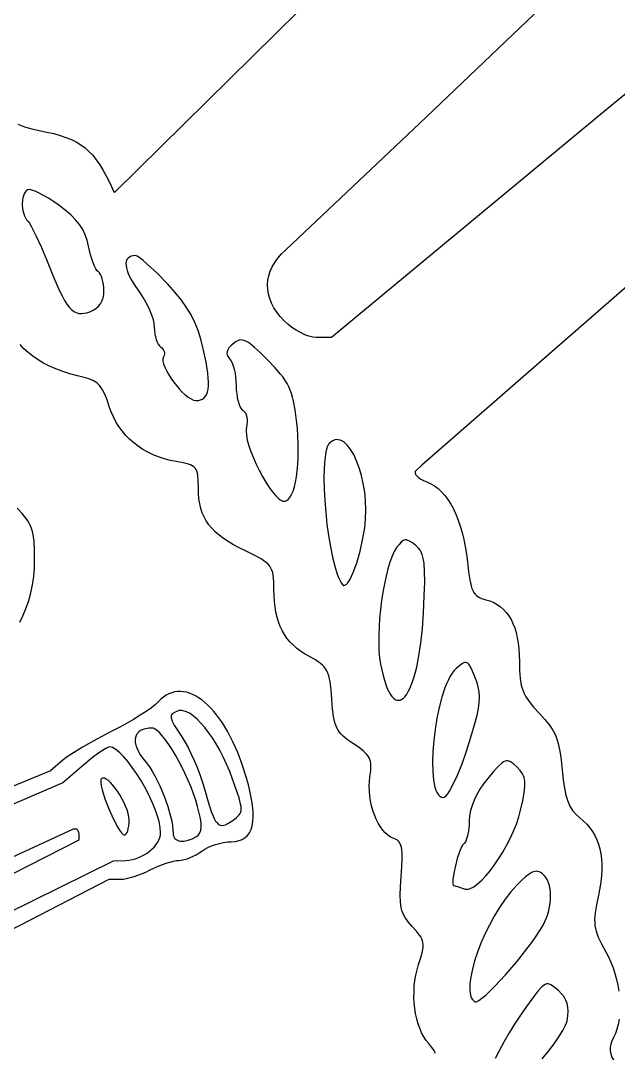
# Model space of a CAD drawing. Header units: millimetres. Extents: x 0.12 to 5.91, y 0.11 to 5.91.
# Drawn here: x 3.785 to 4.705, y 3.093 to 4.682 of the extents above; entities that cross this region are included whole.
import ezdxf

# ---------------------------------------------------------------- set-up
doc = ezdxf.new("R2010")
doc.units = ezdxf.units.MM
doc.header["$MEASUREMENT"] = 0

msp = doc.modelspace()

# ---------------------------------------------------------------- linework, layer by layer
at = {"flags": 128}
for points in [[(3.780209, 4.523103), (3.79092, 4.518996), (3.801887, 4.515687), (3.813122, 4.513169), (3.824908, 4.510818), (3.835686, 4.508323), (3.845542, 4.505616), (3.854559, 4.502627), (3.862821, 4.49929), (3.870413, 4.495534), (3.877419, 4.491294), (3.883923, 4.486498), (3.890009, 4.481081), (3.895761, 4.474973), (3.901264, 4.468106), (3.906602, 4.460412), (3.911858, 4.451823), (3.917117, 4.44227), (3.922464, 4.431684), (3.927982, 4.419999), (3.929082, 4.417604), (4.67397, 5.151898)], [(5.143586, 4.919221), (4.68622, 4.545135), (4.263332, 4.194582), (4.239738, 4.194582), (4.234477, 4.195104), (4.22856, 4.196599), (4.22219, 4.198963), (4.215567, 4.20209), (4.208894, 4.205876), (4.202372, 4.210216), (4.196202, 4.215006), (4.190587, 4.22014), (4.184443, 4.226777), (4.17914, 4.233543), (4.174679, 4.240418), (4.171058, 4.247378), (4.168276, 4.254401), (4.166334, 4.261464), (4.165231, 4.268546), (4.164966, 4.275624), (4.165539, 4.282676), (4.16695, 4.28968), (4.169197, 4.296613), (4.172281, 4.303453), (4.176201, 4.310177), (4.180956, 4.316764), (4.186546, 4.323191), (4.192971, 4.329435), (4.398785, 4.524182), (4.673784, 4.786318)], [(5.170994, 4.667632), (4.402535, 3.998204), (4.393686, 3.990118), (4.392349, 3.988256), (4.392094, 3.986175), (4.392866, 3.983932), (4.394609, 3.981589), (4.397268, 3.979204), (4.400787, 3.976838), (4.405112, 3.974548), (4.410186, 3.972395), (4.416217, 3.969678), (4.422005, 3.966215), (4.427542, 3.962023), (4.432818, 3.95712), (4.437824, 3.951523), (4.442553, 3.94525), (4.446994, 3.938318), (4.451139, 3.930746), (4.45498, 3.92255), (4.458506, 3.913748), (4.46171, 3.904357), (4.464583, 3.894396), (4.467115, 3.883881), (4.469297, 3.87283), (4.471122, 3.861261), (4.472579, 3.849191), (4.474323, 3.833992), (4.476203, 3.82184), (4.478411, 3.812343), (4.479698, 3.808469), (4.481139, 3.805112), (4.482757, 3.802223), (4.484577, 3.799754), (4.486623, 3.797655), (4.488918, 3.795878), (4.491487, 3.794374), (4.494354, 3.793094), (4.501075, 3.79101), (4.507306, 3.789122), (4.513141, 3.786688), (4.51858, 3.783709), (4.523621, 3.780186), (4.528263, 3.776121), (4.532507, 3.771515), (4.53635, 3.76637), (4.539792, 3.760688), (4.542832, 3.754469), (4.54547, 3.747717), (4.547704, 3.740431), (4.549534, 3.732614), (4.550959, 3.724268), (4.551977, 3.715393), (4.552589, 3.705991), (4.552793, 3.696065), (4.553041, 3.681943), (4.553917, 3.670037), (4.555619, 3.659827), (4.556842, 3.655197), (4.558346, 3.650797), (4.560156, 3.646563), (4.562297, 3.64243), (4.56767, 3.634208), (4.574663, 3.625615), (4.583476, 3.616133), (4.592115, 3.606757), (4.599151, 3.597919), (4.602129, 3.593549), (4.604781, 3.589129), (4.60713, 3.584599), (4.609203, 3.579897), (4.611023, 3.574962), (4.612616, 3.569733), (4.615218, 3.558145), (4.617207, 3.544643), (4.618781, 3.528738), (4.62025, 3.513829), (4.622055, 3.501102), (4.62429, 3.490294), (4.627053, 3.48114), (4.630438, 3.473376), (4.634543, 3.466737), (4.639463, 3.46096), (4.645294, 3.455779), (4.651136, 3.450832), (4.656428, 3.445607), (4.661175, 3.440092), (4.665379, 3.434274), (4.669042, 3.428144), (4.672168, 3.421688), (4.67476, 3.414895), (4.67682, 3.407753), (4.678351, 3.400251), (4.679356, 3.392376), (4.679838, 3.384118), (4.6798, 3.375464), (4.679245, 3.366402), (4.678175, 3.356921), (4.676594, 3.347009), (4.674505, 3.336655), (4.671389, 3.321771), (4.669378, 3.309476), (4.668564, 3.299043), (4.668635, 3.294299), (4.66904, 3.289747), (4.669791, 3.285299), (4.6709, 3.280862), (4.674238, 3.271661), (4.679146, 3.261418), (4.685718, 3.249408), (4.689905, 3.241437), (4.693659, 3.233121), (4.696975, 3.224525), (4.699847, 3.215715), (4.702268, 3.206756), (4.704234, 3.197716), (4.705738, 3.188658)], [(3.912983, 4.266404), (3.912808, 4.271328), (3.912305, 4.276132), (3.91151, 4.280695), (3.910458, 4.284897), (3.909185, 4.288618), (3.907725, 4.291737), (3.906114, 4.294135), (3.904388, 4.295691), (3.90253, 4.297459), (3.900542, 4.300463), (3.898487, 4.30454), (3.896425, 4.309529), (3.892531, 4.321587), (3.890821, 4.328332), (3.889352, 4.335338), (3.88721, 4.344406), (3.884253, 4.352839), (3.880374, 4.360782), (3.875467, 4.368382), (3.869425, 4.375786), (3.86214, 4.383139), (3.853507, 4.390589), (3.843418, 4.39828), (3.835312, 4.40392), (3.827415, 4.408974), (3.819923, 4.413348), (3.813035, 4.416944), (3.806946, 4.419668), (3.801853, 4.421424), (3.797953, 4.422115), (3.796512, 4.422031), (3.795443, 4.421645), (3.793481, 4.420093), (3.791789, 4.418068), (3.790364, 4.415629), (3.789207, 4.412835), (3.788317, 4.409748), (3.787694, 4.406426), (3.787242, 4.399317), (3.787849, 4.391986), (3.789507, 4.384911), (3.790729, 4.381618), (3.792213, 4.378569), (3.793957, 4.375823), (3.79596, 4.373439), (3.798186, 4.370523), (3.80107, 4.365742), (3.808329, 4.351593), (3.81677, 4.333008), (3.825427, 4.312002), (3.835671, 4.2866), (3.8445, 4.266669), (3.848515, 4.258601), (3.852333, 4.251717), (3.856006, 4.245953), (3.859587, 4.241249), (3.863127, 4.237543), (3.86668, 4.234773), (3.870296, 4.232877), (3.87403, 4.231794), (3.877931, 4.231463), (3.882054, 4.23182), (3.88645, 4.232806), (3.891171, 4.234357), (3.89629, 4.236625), (3.900724, 4.239387), (3.904473, 4.242644), (3.907539, 4.246398), (3.909922, 4.25065), (3.911623, 4.2554), (3.912643, 4.260651), (3.912983, 4.266404)], [(4.065895, 4.177088), (4.062172, 4.191831), (4.057932, 4.205256), (4.052999, 4.217683), (4.047198, 4.229433), (4.040353, 4.240828), (4.032288, 4.25219), (4.022829, 4.263838), (4.011799, 4.276095), (3.994923, 4.293378), (3.979812, 4.307531), (3.973435, 4.312977), (3.968118, 4.317094), (3.964069, 4.319697), (3.961492, 4.320606), (3.957847, 4.320343), (3.954728, 4.319568), (3.952135, 4.318304), (3.950066, 4.316573), (3.948519, 4.314398), (3.947492, 4.3118), (3.946983, 4.308803), (3.946992, 4.305428), (3.947516, 4.301698), (3.948553, 4.297635), (3.950102, 4.293261), (3.952162, 4.288599), (3.95473, 4.283672), (3.957805, 4.2785), (3.961386, 4.273108), (3.965469, 4.267516), (3.970505, 4.260418), (3.975202, 4.252838), (3.979459, 4.245008), (3.983173, 4.237165), (3.98624, 4.229542), (3.988558, 4.222375), (3.990024, 4.215897), (3.990536, 4.210343), (3.990737, 4.205335), (3.991313, 4.200423), (3.992224, 4.195731), (3.99343, 4.191385), (3.994889, 4.187508), (3.996563, 4.184226), (3.998409, 4.181663), (4.000388, 4.179944), (4.002252, 4.178535), (4.00377, 4.176862), (4.004924, 4.174987), (4.005696, 4.172973), (4.006069, 4.170881), (4.006026, 4.168774), (4.005549, 4.166715), (4.004622, 4.164764), (4.004026, 4.163455), (4.0037, 4.16192), (4.003806, 4.158237), (4.004834, 4.153858), (4.006681, 4.148924), (4.00924, 4.143574), (4.012408, 4.137951), (4.016079, 4.132194), (4.02015, 4.126445), (4.024515, 4.120845), (4.029069, 4.115534), (4.033708, 4.110654), (4.038328, 4.106345), (4.042822, 4.102749), (4.047088, 4.100005), (4.051019, 4.098256), (4.054512, 4.097642), (4.058405, 4.097883), (4.061855, 4.098624), (4.064867, 4.099895), (4.067444, 4.101721), (4.06959, 4.104131), (4.071309, 4.107153), (4.072605, 4.110813), (4.073482, 4.115141), (4.073944, 4.120163), (4.073996, 4.125907), (4.07364, 4.132401), (4.072881, 4.139673), (4.07017, 4.156659), (4.065895, 4.177088)], [(4.423648, 3.092582), (4.422757, 3.094922), (4.421517, 3.097272), (4.417987, 3.102231), (4.413056, 3.10793), (4.409013, 3.112937), (4.405344, 3.118576), (4.402057, 3.124786), (4.399159, 3.131505), (4.396659, 3.138673), (4.394563, 3.146229), (4.39288, 3.154112), (4.391618, 3.162261), (4.390784, 3.170614), (4.390386, 3.179112), (4.390431, 3.187693), (4.390928, 3.196296), (4.391884, 3.20486), (4.393307, 3.213324), (4.395205, 3.221628), (4.397585, 3.229709), (4.401044, 3.240694), (4.403331, 3.249638), (4.404362, 3.257042), (4.40438, 3.260322), (4.404053, 3.263405), (4.40337, 3.266352), (4.402321, 3.269227), (4.400895, 3.272091), (4.399082, 3.275007), (4.394253, 3.281247), (4.387749, 3.288445), (4.38156, 3.295499), (4.37675, 3.302272), (4.374828, 3.30571), (4.373208, 3.309266), (4.371878, 3.313002), (4.370822, 3.316982), (4.369478, 3.325924), (4.369063, 3.336593), (4.369467, 3.349493), (4.370575, 3.365125), (4.371684, 3.380313), (4.372182, 3.392578), (4.371996, 3.402264), (4.371057, 3.409716), (4.370281, 3.412713), (4.36929, 3.41528), (4.368075, 3.417461), (4.366626, 3.4193), (4.364935, 3.420839), (4.362992, 3.422122), (4.358317, 3.42409), (4.354058, 3.42594), (4.349931, 3.428697), (4.345965, 3.432283), (4.342189, 3.43662), (4.338634, 3.441629), (4.33533, 3.447231), (4.332305, 3.453347), (4.329591, 3.4599), (4.327216, 3.46681), (4.32521, 3.473998), (4.323603, 3.481387), (4.322424, 3.488897), (4.321704, 3.49645), (4.321473, 3.503967), (4.321759, 3.51137), (4.322592, 3.518579), (4.323799, 3.52784), (4.324104, 3.53557), (4.323864, 3.53897), (4.323332, 3.54212), (4.322487, 3.545062), (4.321307, 3.547841), (4.31977, 3.5505), (4.317855, 3.553084), (4.312799, 3.5582), (4.305964, 3.56354), (4.297176, 3.569456), (4.288243, 3.575539), (4.281157, 3.581334), (4.278232, 3.584277), (4.275678, 3.587335), (4.273466, 3.590567), (4.271565, 3.594037), (4.269946, 3.597807), (4.268577, 3.601937), (4.266474, 3.611529), (4.265013, 3.623308), (4.263956, 3.637769), (4.2629, 3.652636), (4.261476, 3.664512), (4.260535, 3.669502), (4.259392, 3.673952), (4.258009, 3.677931), (4.256351, 3.681509), (4.254381, 3.684754), (4.252061, 3.687736), (4.249354, 3.690524), (4.246225, 3.693187), (4.238551, 3.698415), (4.228743, 3.703975), (4.221838, 3.70795), (4.215448, 3.712169), (4.209565, 3.71665), (4.204178, 3.721412), (4.199278, 3.726474), (4.194854, 3.731854), (4.190898, 3.73757), (4.1874, 3.743642), (4.18435, 3.750087), (4.181738, 3.756925), (4.179554, 3.764173), (4.177789, 3.77185), (4.176433, 3.779976), (4.175477, 3.788568), (4.17491, 3.797645), (4.174724, 3.807225), (4.174526, 3.819268), (4.173654, 3.828851), (4.172834, 3.832895), (4.171689, 3.836535), (4.170165, 3.839841), (4.168212, 3.842882), (4.165775, 3.84573), (4.162803, 3.848454), (4.159244, 3.851125), (4.155045, 3.853814), (4.144519, 3.859521), (4.130805, 3.86614), (4.121159, 3.870868), (4.112305, 3.875626), (4.10422, 3.880444), (4.096879, 3.885354), (4.090261, 3.890387), (4.08434, 3.895575), (4.079095, 3.900948), (4.074501, 3.906538), (4.070535, 3.912376), (4.067173, 3.918494), (4.064393, 3.924922), (4.062171, 3.931691), (4.060484, 3.938834), (4.059307, 3.946381), (4.058619, 3.954364), (4.058394, 3.962813), (4.058232, 3.973806), (4.057532, 3.982359), (4.056883, 3.985839), (4.05598, 3.988851), (4.054786, 3.991443), (4.05326, 3.993662), (4.051363, 3.995555), (4.049055, 3.997171), (4.046297, 3.998556), (4.04305, 3.999758), (4.034928, 4.001803), (4.024373, 4.003685), (4.015051, 4.0055), (4.006011, 4.007866), (3.997275, 4.010764), (3.988865, 4.014176), (3.980802, 4.018084), (3.973109, 4.022471), (3.965807, 4.027317), (3.958919, 4.032605), (3.952466, 4.038317), (3.94647, 4.044435), (3.940953, 4.05094), (3.935937, 4.057815), (3.931444, 4.065042), (3.927496, 4.072602), (3.924114, 4.080478), (3.921321, 4.088651), (3.91802, 4.098736), (3.914586, 4.10723), (3.910905, 4.114272), (3.90686, 4.120002), (3.902335, 4.124558), (3.897215, 4.12808), (3.891383, 4.130706), (3.884725, 4.132576), (3.872387, 4.135486), (3.860681, 4.138747), (3.849606, 4.142357), (3.839164, 4.146317), (3.829354, 4.150626), (3.820177, 4.155284), (3.811633, 4.160291), (3.803722, 4.165647), (3.796444, 4.171351), (3.7898, 4.177403), (3.783789, 4.183804)], [(4.209596, 4.066974), (4.207458, 4.083051), (4.204924, 4.096651), (4.203418, 4.10271), (4.201706, 4.108375), (4.199751, 4.113721), (4.197518, 4.118825), (4.19497, 4.12376), (4.192073, 4.128602), (4.18879, 4.133426), (4.185085, 4.138308), (4.176268, 4.148544), (4.165334, 4.159913), (4.154198, 4.170878), (4.145074, 4.17926), (4.137593, 4.185233), (4.134353, 4.187371), (4.131385, 4.188971), (4.128643, 4.190056), (4.126081, 4.190647), (4.123653, 4.190766), (4.121312, 4.190435), (4.119013, 4.189676), (4.116708, 4.18851), (4.111899, 4.185044), (4.10828, 4.181772), (4.105511, 4.178657), (4.103587, 4.175677), (4.102502, 4.17281), (4.102252, 4.170034), (4.10283, 4.167327), (4.104233, 4.164668), (4.106454, 4.162033), (4.108484, 4.159362), (4.110378, 4.155631), (4.112094, 4.151009), (4.113591, 4.145668), (4.114827, 4.139777), (4.115762, 4.133507), (4.116353, 4.127028), (4.116559, 4.12051), (4.116774, 4.114066), (4.117391, 4.107797), (4.118365, 4.101859), (4.119655, 4.096408), (4.121216, 4.091598), (4.123006, 4.087586), (4.124981, 4.084528), (4.127098, 4.082578), (4.129107, 4.080858), (4.130773, 4.078458), (4.132075, 4.075486), (4.132991, 4.072053), (4.133499, 4.068268), (4.133578, 4.06424), (4.133206, 4.060079), (4.132361, 4.055894), (4.131924, 4.05346), (4.131776, 4.050671), (4.132294, 4.044142), (4.133799, 4.036533), (4.136174, 4.028071), (4.139305, 4.018982), (4.143074, 4.009494), (4.147366, 3.999834), (4.152064, 3.990227), (4.157053, 3.980902), (4.162217, 3.972084), (4.167439, 3.964), (4.172603, 3.956878), (4.177595, 3.950943), (4.182296, 3.946424), (4.184502, 3.944765), (4.186592, 3.943546), (4.188551, 3.942793), (4.190366, 3.942536), (4.191991, 3.942708), (4.193565, 3.943219), (4.196555, 3.945216), (4.199323, 3.948448), (4.201858, 3.952836), (4.204146, 3.958301), (4.206176, 3.964764), (4.207936, 3.972147), (4.209413, 3.980371), (4.210595, 3.989357), (4.211471, 3.999026), (4.212027, 4.0093), (4.212252, 4.020099), (4.212134, 4.031345), (4.21166, 4.042958), (4.210818, 4.054861), (4.209596, 4.066974)], [(4.314503, 3.90194), (4.315938, 3.915656), (4.316358, 3.929505), (4.315844, 3.943297), (4.314474, 3.956844), (4.312327, 3.969959), (4.309482, 3.982451), (4.306019, 3.994134), (4.302016, 4.004818), (4.297552, 4.014316), (4.292707, 4.022438), (4.290166, 4.025925), (4.287559, 4.028997), (4.284897, 4.031631), (4.282188, 4.033803), (4.279443, 4.035491), (4.276672, 4.036669), (4.273885, 4.037316), (4.271092, 4.037406), (4.268301, 4.036918), (4.265524, 4.035826), (4.262771, 4.034108), (4.26005, 4.03174), (4.258384, 4.029532), (4.256918, 4.02648), (4.255647, 4.022638), (4.254566, 4.018062), (4.252952, 4.006926), (4.252036, 3.993511), (4.251775, 3.978254), (4.25213, 3.961594), (4.253058, 3.943971), (4.254519, 3.925823), (4.256471, 3.907589), (4.258874, 3.889707), (4.261686, 3.872616), (4.264866, 3.856755), (4.268372, 3.842563), (4.272165, 3.830478), (4.274155, 3.825363), (4.276201, 3.82094), (4.278299, 3.817262), (4.280441, 3.814386), (4.282146, 3.813225), (4.284049, 3.813314), (4.286121, 3.814574), (4.28833, 3.816927), (4.290646, 3.820295), (4.293039, 3.8246), (4.297935, 3.835706), (4.302773, 3.849619), (4.307309, 3.865713), (4.3113, 3.883362), (4.314503, 3.90194)], [(3.783314, 3.756572), (3.788693, 3.76739), (3.793363, 3.778559), (3.79732, 3.790076), (3.800564, 3.801936), (3.803091, 3.814133), (3.804899, 3.826665), (3.805985, 3.839526), (3.806348, 3.852712), (3.806126, 3.867949), (3.80535, 3.880665), (3.803849, 3.891361), (3.802775, 3.896108), (3.801456, 3.900536), (3.799873, 3.904709), (3.798003, 3.908688), (3.795826, 3.912537), (3.793321, 3.916317), (3.787241, 3.923923), (3.779596, 3.932003)], [(4.405113, 3.771092), (4.406335, 3.797079), (4.406938, 3.81795), (4.40684, 3.834397), (4.40596, 3.847114), (4.405202, 3.852291), (4.404217, 3.856795), (4.402997, 3.860713), (4.40153, 3.864131), (4.399807, 3.867138), (4.397817, 3.869818), (4.392998, 3.874547), (4.38795, 3.878545), (4.383733, 3.881332), (4.380128, 3.882884), (4.378486, 3.883189), (4.376915, 3.883175), (4.375387, 3.88284), (4.373874, 3.882181), (4.370787, 3.879877), (4.367433, 3.876239), (4.363592, 3.871242), (4.360015, 3.865381), (4.356582, 3.857885), (4.353318, 3.848951), (4.350253, 3.838777), (4.347413, 3.827562), (4.344826, 3.815504), (4.342518, 3.802801), (4.340518, 3.789651), (4.338853, 3.776252), (4.337549, 3.762802), (4.336635, 3.7495), (4.336137, 3.736543), (4.336084, 3.72413), (4.336502, 3.712459), (4.337419, 3.701727), (4.338862, 3.692133), (4.342778, 3.674564), (4.344886, 3.66707), (4.347081, 3.660421), (4.349353, 3.654606), (4.351694, 3.649612), (4.354093, 3.64543), (4.35654, 3.642047), (4.359027, 3.639452), (4.361544, 3.637634), (4.364081, 3.636581), (4.366629, 3.636282), (4.369178, 3.636726), (4.371718, 3.637901), (4.374241, 3.639795), (4.376736, 3.642398), (4.379194, 3.645698), (4.381605, 3.649683), (4.38396, 3.654343), (4.386249, 3.659666), (4.390592, 3.672254), (4.394557, 3.687356), (4.398068, 3.704883), (4.401049, 3.724741), (4.403422, 3.746842), (4.405113, 3.771092)], [(4.484643, 3.602161), (4.487518, 3.613645), (4.489561, 3.623844), (4.490773, 3.633016), (4.491152, 3.641423), (4.490698, 3.649324), (4.489407, 3.656979), (4.487281, 3.664649), (4.484316, 3.672594), (4.480615, 3.681252), (4.477473, 3.687657), (4.474625, 3.691928), (4.473229, 3.6933), (4.471808, 3.694182), (4.470328, 3.69459), (4.468756, 3.694537), (4.467061, 3.694038), (4.465207, 3.693109), (4.460896, 3.690017), (4.455559, 3.685377), (4.452359, 3.682044), (4.449269, 3.677972), (4.446295, 3.673216), (4.443443, 3.667832), (4.440718, 3.661874), (4.438126, 3.655399), (4.433363, 3.641117), (4.429197, 3.62543), (4.425674, 3.60878), (4.422838, 3.591611), (4.420734, 3.574367), (4.419406, 3.557492), (4.418899, 3.541427), (4.419258, 3.526618), (4.420527, 3.513507), (4.421517, 3.507727), (4.422751, 3.502537), (4.424234, 3.497994), (4.425974, 3.494153), (4.427974, 3.491069), (4.430241, 3.488797), (4.43278, 3.487394), (4.435596, 3.486913), (4.437558, 3.487528), (4.439797, 3.489327), (4.442286, 3.492246), (4.444997, 3.496219), (4.450972, 3.507063), (4.457499, 3.521332), (4.464353, 3.538503), (4.471311, 3.558048), (4.478149, 3.579443), (4.484643, 3.602161)], [(3.597925, 3.194498), (3.920997, 3.36089), (3.938802, 3.36095), (3.942945, 3.361257), (3.947906, 3.362116), (3.959533, 3.365246), (3.972187, 3.369863), (3.978432, 3.372581), (3.984373, 3.375491), (3.996451, 3.381114), (4.008809, 3.385719), (4.019998, 3.38883), (4.024701, 3.389677), (4.028567, 3.389972), (4.032251, 3.390263), (4.036431, 3.391096), (4.040961, 3.392412), (4.045697, 3.394153), (4.050495, 3.396262), (4.055209, 3.398679), (4.059697, 3.401346), (4.063812, 3.404205), (4.068133, 3.407071), (4.073208, 3.409756), (4.078852, 3.412202), (4.084879, 3.414348), (4.091103, 3.416135), (4.09734, 3.417504), (4.103402, 3.418394), (4.109104, 3.418746), (4.115428, 3.41919), (4.121093, 3.42037), (4.126102, 3.422294), (4.130456, 3.424969), (4.134156, 3.428404), (4.137205, 3.432604), (4.139605, 3.437578), (4.141356, 3.443333), (4.14246, 3.449876), (4.14292, 3.457214), (4.142737, 3.465356), (4.141913, 3.474308), (4.140449, 3.484078), (4.138347, 3.494673), (4.135609, 3.5061), (4.132237, 3.518368), (4.126058, 3.53773), (4.119198, 3.555795), (4.111737, 3.572492), (4.103755, 3.587753), (4.095334, 3.601509), (4.086554, 3.613692), (4.082054, 3.619172), (4.077496, 3.624232), (4.072887, 3.628865), (4.06824, 3.633062), (4.063563, 3.636813), (4.058867, 3.640111), (4.054162, 3.642947), (4.049458, 3.645312), (4.044765, 3.647198), (4.040093, 3.648596), (4.035453, 3.649497), (4.030854, 3.649893), (4.026306, 3.649776), (4.02182, 3.649136), (4.017405, 3.647965), (4.013073, 3.646255), (4.008832, 3.643996), (4.004692, 3.641181), (4.000665, 3.637801), (3.99676, 3.633847), (3.992377, 3.629698), (3.986093, 3.624746), (3.978204, 3.619176), (3.969004, 3.613174), (3.958786, 3.606925), (3.947846, 3.600616), (3.936477, 3.594432), (3.924975, 3.58856), (3.901851, 3.576593), (3.880001, 3.56428), (3.861888, 3.553071), (3.855001, 3.548332), (3.849971, 3.544413), (3.830583, 3.527687), (3.500984, 3.392389)], [(4.111145, 3.514953), (4.106637, 3.526782), (4.101784, 3.5382), (4.096639, 3.549145), (4.091251, 3.559553), (4.085673, 3.569363), (4.079953, 3.578511), (4.074145, 3.586934), (4.068297, 3.59457), (4.062461, 3.601357), (4.056688, 3.60723), (4.051029, 3.612129), (4.045534, 3.615989), (4.040254, 3.618749), (4.035241, 3.620345), (4.032849, 3.620687), (4.030544, 3.620715), (4.02833, 3.620421), (4.026214, 3.619796), (4.02151, 3.617728), (4.018278, 3.615472), (4.01723, 3.614175), (4.01657, 3.612711), (4.016304, 3.611042), (4.016439, 3.609127), (4.017937, 3.604402), (4.021116, 3.598216), (4.026029, 3.590254), (4.032727, 3.580195), (4.037538, 3.572528), (4.042525, 3.563525), (4.047541, 3.553514), (4.052444, 3.542827), (4.057088, 3.531791), (4.061328, 3.520736), (4.065019, 3.509992), (4.068018, 3.499889), (4.073513, 3.480242), (4.078335, 3.465205), (4.080595, 3.459303), (4.082809, 3.454417), (4.085016, 3.450502), (4.087258, 3.447514), (4.089575, 3.445405), (4.092008, 3.444132), (4.094597, 3.443649), (4.097383, 3.44391), (4.100407, 3.44487), (4.103708, 3.446483), (4.111307, 3.45149), (4.117034, 3.455872), (4.119283, 3.457889), (4.121123, 3.459903), (4.122552, 3.461999), (4.123571, 3.464264), (4.124179, 3.466783), (4.124377, 3.46964), (4.124163, 3.472922), (4.123539, 3.476714), (4.121056, 3.486169), (4.111145, 3.514953)], [(4.057317, 3.472802), (4.054489, 3.482384), (4.05109, 3.492322), (4.047198, 3.502482), (4.04289, 3.512728), (4.038246, 3.522927), (4.033342, 3.532944), (4.028257, 3.542645), (4.02307, 3.551895), (4.017857, 3.56056), (4.012697, 3.568506), (4.007668, 3.575598), (4.002848, 3.581702), (3.998315, 3.586683), (3.994148, 3.590408), (3.990423, 3.592741), (3.988751, 3.593344), (3.987219, 3.593548), (3.981901, 3.593293), (3.977175, 3.592541), (3.973045, 3.591318), (3.969517, 3.589647), (3.966596, 3.587551), (3.964288, 3.585054), (3.962597, 3.58218), (3.961529, 3.578953), (3.961089, 3.575396), (3.961282, 3.571533), (3.962115, 3.567388), (3.963591, 3.562984), (3.965716, 3.558345), (3.968496, 3.553495), (3.971935, 3.548457), (3.97604, 3.543256), (3.980055, 3.538135), (3.98405, 3.532368), (3.987993, 3.52604), (3.991852, 3.519234), (3.999182, 3.504531), (4.005778, 3.488936), (4.011378, 3.473125), (4.015717, 3.457776), (4.017332, 3.450487), (4.018533, 3.443566), (4.019288, 3.4371), (4.019564, 3.431172), (4.019782, 3.42876), (4.020397, 3.426619), (4.021381, 3.424753), (4.022708, 3.423165), (4.024351, 3.421857), (4.026285, 3.420833), (4.028482, 3.420097), (4.030916, 3.41965), (4.03639, 3.419641), (4.042493, 3.42083), (4.049014, 3.423242), (4.05574, 3.426903), (4.058717, 3.429327), (4.060889, 3.432401), (4.062262, 3.436274), (4.062841, 3.441094), (4.062631, 3.447009), (4.061637, 3.454166), (4.059864, 3.462714), (4.057317, 3.472802)], [(3.946912, 3.390007), (3.951797, 3.390394), (3.95667, 3.39124), (3.96149, 3.392512), (3.966215, 3.394176), (3.970803, 3.396198), (3.975211, 3.398546), (3.979399, 3.401185), (3.983324, 3.404083), (3.986944, 3.407206), (3.990217, 3.41052), (3.993102, 3.413992), (3.995556, 3.417589), (3.997538, 3.421276), (3.999006, 3.425022), (3.999917, 3.428792), (4.00023, 3.432552), (3.999603, 3.440535), (3.997807, 3.449546), (3.99497, 3.459374), (3.991219, 3.469806), (3.986682, 3.480627), (3.981485, 3.491626), (3.975757, 3.502588), (3.969625, 3.513302), (3.963217, 3.523553), (3.95666, 3.533129), (3.950081, 3.541816), (3.943608, 3.549402), (3.937368, 3.555673), (3.931489, 3.560416), (3.928725, 3.562148), (3.926099, 3.563418), (3.923627, 3.5642), (3.921325, 3.564466), (3.919135, 3.563901), (3.915835, 3.56228), (3.906556, 3.556329), (3.894784, 3.547521), (3.881814, 3.536766), (3.849971, 3.509066), (3.520372, 3.367667)], [(4.554591, 3.467361), (4.557842, 3.482057), (4.560051, 3.493918), (4.561179, 3.50344), (4.561183, 3.511117), (4.560751, 3.514419), (4.560023, 3.517445), (4.558994, 3.520259), (4.557659, 3.522921), (4.554049, 3.528039), (4.549152, 3.533295), (4.543743, 3.538385), (4.539154, 3.541742), (4.537029, 3.542718), (4.534943, 3.543197), (4.532841, 3.543158), (4.530666, 3.54258), (4.528365, 3.541442), (4.525881, 3.539721), (4.520145, 3.534451), (4.513014, 3.526599), (4.504047, 3.515996), (4.49766, 3.507817), (4.492017, 3.49952), (4.487149, 3.491175), (4.483087, 3.482849), (4.479861, 3.474613), (4.477501, 3.466536), (4.476037, 3.458686), (4.475501, 3.451133), (4.475274, 3.444811), (4.474723, 3.438703), (4.473886, 3.43296), (4.472798, 3.427729), (4.471495, 3.423158), (4.470015, 3.419397), (4.468392, 3.416595), (4.466664, 3.414898), (4.465201, 3.413425), (4.46363, 3.41084), (4.460318, 3.403004), (4.457036, 3.39272), (4.454094, 3.381322), (4.451799, 3.370139), (4.450462, 3.360502), (4.450248, 3.356681), (4.450389, 3.353745), (4.450924, 3.351861), (4.451351, 3.351366), (4.451891, 3.351196), (4.457522, 3.349679), (4.467724, 3.346032), (4.469793, 3.345511), (4.472036, 3.345451), (4.474439, 3.345836), (4.476989, 3.346647), (4.482478, 3.349472), (4.488398, 3.353778), (4.494643, 3.359418), (4.501107, 3.366246), (4.507685, 3.374112), (4.514271, 3.382871), (4.520759, 3.392374), (4.527045, 3.402474), (4.533023, 3.413024), (4.538586, 3.423876), (4.543631, 3.434884), (4.54805, 3.445898), (4.551738, 3.456773), (4.554591, 3.467361)], [(3.944489, 3.428847), (3.945949, 3.4293), (3.947312, 3.430637), (3.948547, 3.432762), (3.949624, 3.435581), (3.950513, 3.439001), (3.951186, 3.442925), (3.951611, 3.44726), (3.951759, 3.45191), (3.951387, 3.456723), (3.950323, 3.461989), (3.948652, 3.467588), (3.946454, 3.473397), (3.943812, 3.479295), (3.940809, 3.48516), (3.937527, 3.49087), (3.934047, 3.496304), (3.930453, 3.501339), (3.926827, 3.505855), (3.92325, 3.509729), (3.919805, 3.512839), (3.916574, 3.515064), (3.91364, 3.516281), (3.911085, 3.51637), (3.909976, 3.515954), (3.908991, 3.515209), (3.908445, 3.514345), (3.90812, 3.513086), (3.908086, 3.509492), (3.908798, 3.504649), (3.910165, 3.498778), (3.914499, 3.48484), (3.920359, 3.469451), (3.927017, 3.454385), (3.933744, 3.441413), (3.936905, 3.436267), (3.939811, 3.43231), (3.942369, 3.429763), (3.943489, 3.429087), (3.944489, 3.428847)], [(3.550831, 3.293271), (3.865941, 3.438443), (3.870074, 3.438443), (3.870904, 3.438267), (3.871679, 3.437764), (3.872993, 3.435915), (3.87388, 3.433178), (3.874207, 3.429837), (3.874207, 3.421231), (3.563872, 3.262905)], [(3.597925, 3.226856), (3.927524, 3.389426), (3.946912, 3.390007)], [(4.589146, 3.290476), (4.591922, 3.295876), (4.594319, 3.301432), (4.596338, 3.307096), (4.597979, 3.312823), (4.599242, 3.318565), (4.600129, 3.324275), (4.600639, 3.329905), (4.600773, 3.335408), (4.600532, 3.340738), (4.599915, 3.345847), (4.598924, 3.350688), (4.597559, 3.355213), (4.59582, 3.359376), (4.593708, 3.36313), (4.591223, 3.366427), (4.588367, 3.36922), (4.58467, 3.371706), (4.582798, 3.372501), (4.580887, 3.372986), (4.57892, 3.373155), (4.57688, 3.372999), (4.572514, 3.371687), (4.56765, 3.36899), (4.562152, 3.364847), (4.555884, 3.359201), (4.548708, 3.351991), (4.539513, 3.341597), (4.530621, 3.330022), (4.522115, 3.317495), (4.514076, 3.304245), (4.506588, 3.290502), (4.499733, 3.276496), (4.493593, 3.262454), (4.488251, 3.248608), (4.483789, 3.235185), (4.480289, 3.222415), (4.477835, 3.210528), (4.476508, 3.199753), (4.476293, 3.194854), (4.476391, 3.190319), (4.476812, 3.186176), (4.477567, 3.182455), (4.478665, 3.179184), (4.480117, 3.176391), (4.481933, 3.174106), (4.484124, 3.172356), (4.485137, 3.172097), (4.486504, 3.172328), (4.490222, 3.174165), (4.49511, 3.177679), (4.501002, 3.182683), (4.50773, 3.188988), (4.515127, 3.196406), (4.531261, 3.21383), (4.548067, 3.233453), (4.564207, 3.253771), (4.57161, 3.26372), (4.578346, 3.27328), (4.584247, 3.282261), (4.589146, 3.290476)], [(4.62603, 3.143005), (4.627307, 3.150773), (4.627821, 3.157718), (4.627535, 3.163974), (4.62641, 3.169674), (4.624408, 3.174954), (4.62149, 3.179949), (4.617619, 3.184791), (4.612756, 3.189617), (4.606498, 3.195068), (4.603811, 3.197096), (4.601331, 3.198615), (4.598992, 3.199591), (4.596728, 3.199993), (4.594472, 3.199788), (4.592159, 3.198941), (4.589723, 3.197421), (4.587098, 3.195195), (4.581015, 3.188491), (4.573383, 3.178566), (4.563674, 3.165159), (4.554308, 3.151684), (4.545417, 3.138094), (4.537055, 3.124512), (4.52927, 3.111066), (4.522114, 3.097881), (4.515639, 3.085084)], [(4.587889, 3.084733), (4.597467, 3.096509), (4.606112, 3.107844), (4.613557, 3.118449), (4.619536, 3.128037), (4.623783, 3.136318), (4.625173, 3.139879), (4.62603, 3.143005)], [(4.706122, 3.145425), (4.704731, 3.13765), (4.702837, 3.130318), (4.700434, 3.123496), (4.697516, 3.11725), (4.694991, 3.111946), (4.693305, 3.106938), (4.692472, 3.102097), (4.692504, 3.097293), (4.693412, 3.092399), (4.69521, 3.087285), (4.697911, 3.081822), (4.701526, 3.075883), (4.706441, 3.067429)]]:
    msp.add_lwpolyline(points, dxfattribs=at)

doc.saveas('drawing.dxf')
